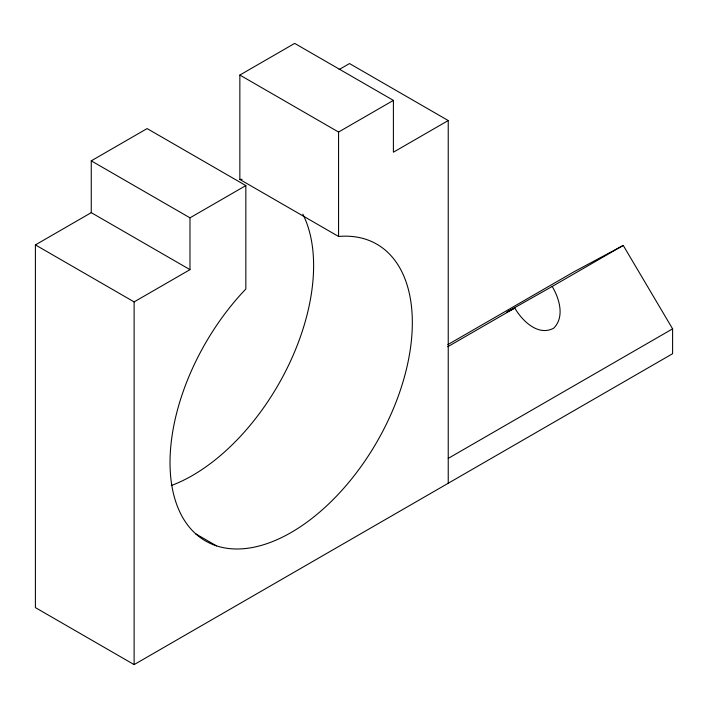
<?xml version="1.0" encoding="UTF-8"?>
<svg xmlns="http://www.w3.org/2000/svg" width="708" height="708" viewBox="0 0 708 708"><rect width="100%" height="100%" fill="white"/><g stroke="black" fill="none" stroke-linecap="round" stroke-linejoin="round"><path stroke-width="1.06" d="M91.261 160.84L189.983 217.834L189.983 269.651L91.261 212.648L91.261 160.84L147.122 128.582L245.844 185.584L245.844 289.014A171.345 98.925 -60 0 0 194.381 532.602A171.345 98.925 -60 0 0 386.612 423.658A171.345 98.925 -60 0 0 338.566 236.463L338.566 132.042L239.853 75.048L239.853 179.469L338.566 236.463M239.853 75.048L294.678 43.392L393.4 100.386L393.4 152.202L448.235 120.546L448.235 483.254M447.854 344.61L573.878 271.854L623.244 245.428L672.6 328.848L672.6 353.717L134.122 664.608L35.4 607.614L35.4 244.906L91.261 212.648M339.114 69.552L349.513 63.552L448.235 120.546M189.983 217.834L245.844 185.584M338.566 132.042L393.4 100.386M35.4 244.906L134.122 301.9L189.983 269.651M447.73 346.752L514.787 308.042C522.088 320.706 538.23 336.698 553.771 328.131C564.949 316.795 559.311 298.493 552.205 286.439L623.244 245.428M448.235 458.386L672.6 328.848M552.205 286.439L506.919 312.069L514.787 308.042M195.656 533.814L216.542 545.868M134.122 301.9L134.122 664.608M302.829 214.161A171.345 98.925 -60 0 1 288.112 366.222A171.345 98.925 -60 0 1 171.248 485.564M239.853 179.469A171.345 98.925 -60 0 1 242.154 179.301"/></g></svg>
